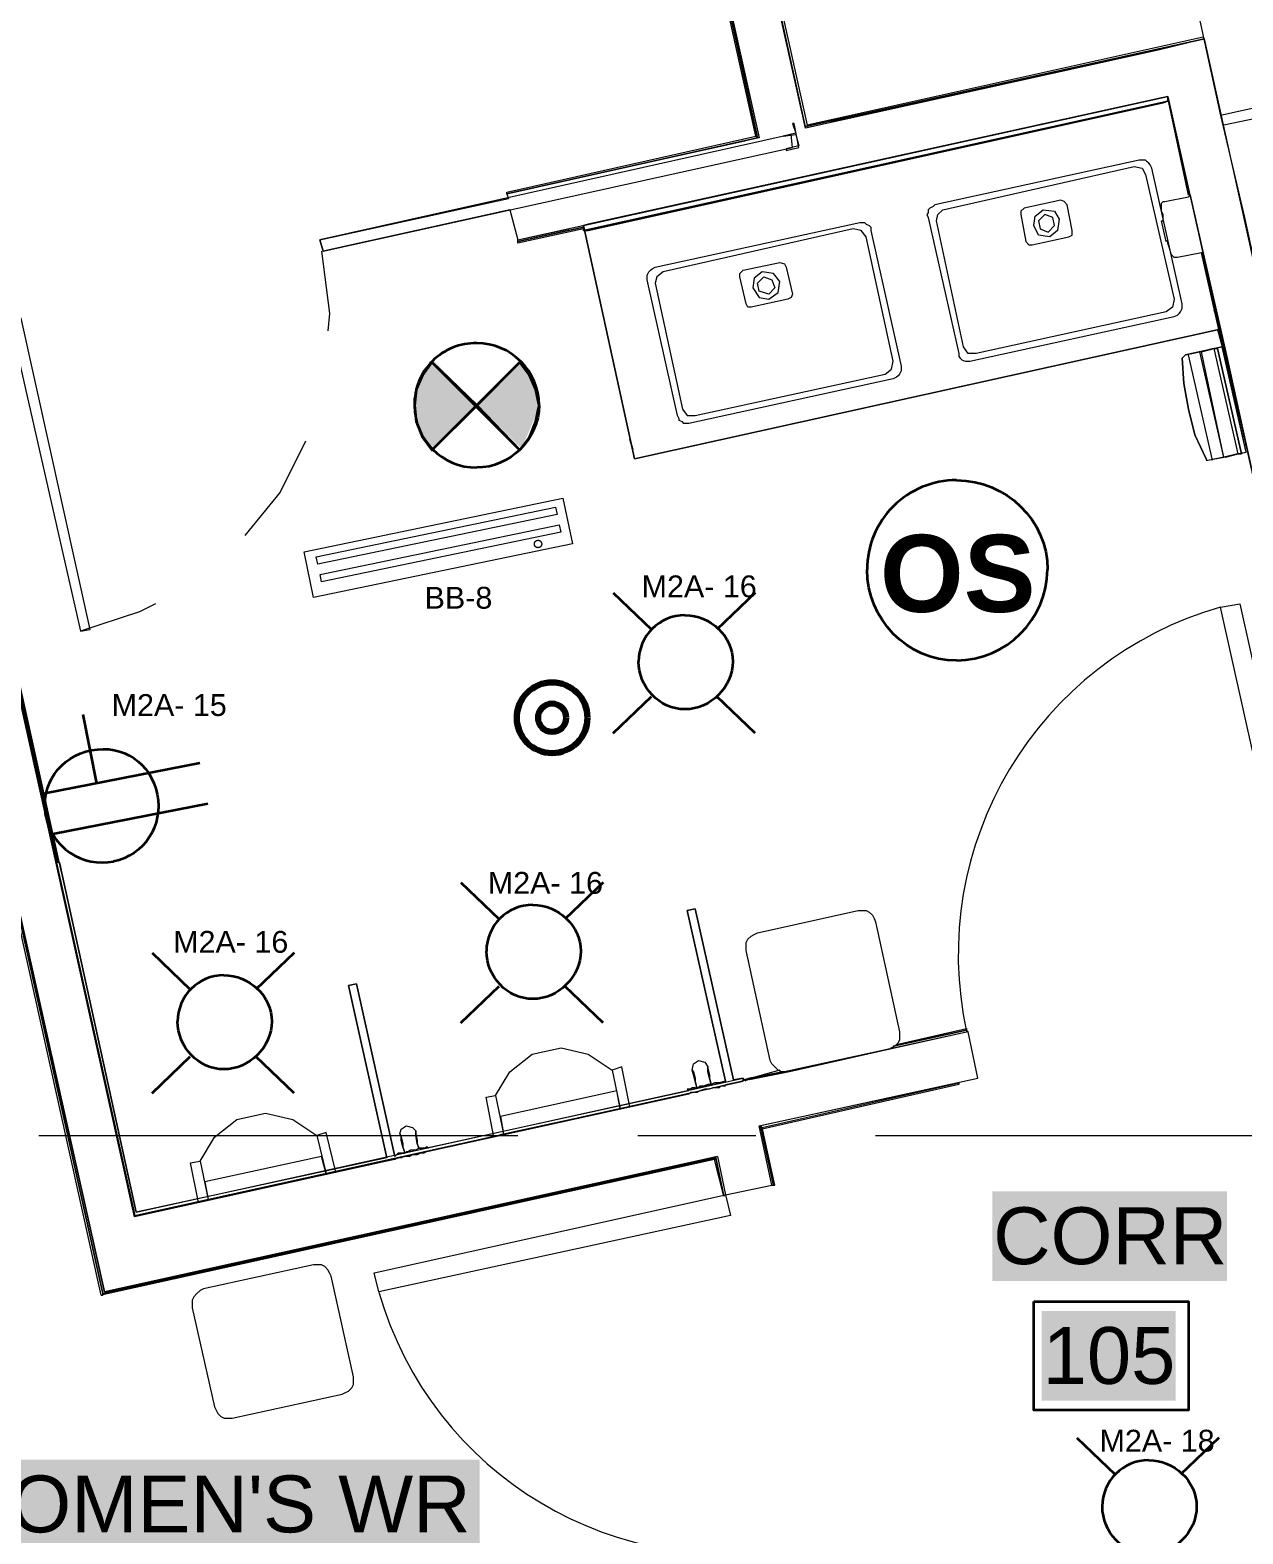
# Model space of a CAD drawing. Header units: millimetres. Extents: x 0.7 to 36.3, y 0.6 to 47.9.
# Drawn here: x 24.673 to 25.939, y 12.024 to 13.594 of the extents above; entities that cross this region are included whole.
import ezdxf

# ---------------------------------------------------------------- set-up
doc = ezdxf.new("R2010")
doc.units = ezdxf.units.MM
doc.header["$LTSCALE"] = 0.007
doc.linetypes.add('DASHEDX2', pattern=[38.1, 25.4, -12.7])
doc.linetypes.add('HIDDEN', pattern=[9.525, 6.35, -3.175])
doc.layers.add('Dotted', color=1, linetype='HIDDEN', lineweight=30, true_color=0xff0000)
for name, color, linetype in [('PDF2_Geometry', 7, 'Continuous'), ('PDF2_Text', 100, 'DASHEDX2'), ('PDF_Text', 7, 'Continuous')]:
    doc.layers.add(name, color=color, linetype=linetype)
for name, color, linetype, true_color in [('PDF2_Solid Fills', 7, 'Continuous', 0x7f7f7f), ('PDF_Geometry', 7, 'Continuous', 0x777777), ('PDF_Solid Fills', 7, 'Continuous', 0xffffff)]:
    doc.layers.add(name, color=color, linetype=linetype, true_color=true_color)
doc.styles.add('PDF Arial', font='arial.ttf')
doc.styles.add('PDF ArialRoundedMT Bold', font='arialbd.ttf')

msp = doc.modelspace()

# ---------------------------------------------------------------- hatches: boundary and pattern name
at = {"layer": 'PDF2_Solid Fills', "transparency": 33554559}
for points in [[(25.1393, 13.2034), (25.096, 13.2468), (25.0926, 13.2468), (25.076, 13.2201), (25.0743, 13.2034), (25.0826, 13.1684), (25.0943, 13.1584)], [(25.201, 13.2234), (25.186, 13.2468), (25.1826, 13.2468), (25.1393, 13.2034), (25.186, 13.1568), (25.2026, 13.1951)]]:
    msp.add_hatch(color=256, dxfattribs=at).paths.add_polyline_path(points)

# ---------------------------------------------------------------- linework, layer by layer
at = {"layer": 'Dotted', "color": 0, "linetype": 'Continuous', "lineweight": 5}
for points in [[(24.9592, 13.0489), (25.2292, 13.1051), (25.2392, 13.0572), (24.9691, 13.0011)], [(24.9719, 13.0438), (25.2216, 13.0957), (25.2232, 13.0879), (24.9736, 13.036)], [(24.9758, 13.0253), (25.2254, 13.0772), (25.2271, 13.0694), (24.9774, 13.0175)]]:
    msp.add_lwpolyline(points, close=True, dxfattribs=at)
at = {"layer": 'Dotted', "color": 0, "linetype": 'HIDDEN', "lineweight": 5}
msp.add_circle((25.2033, 13.0571), 0.00385, dxfattribs=at)
at = {"layer": 'Dotted', "color": 0, "linetype": 'Continuous', "lineweight": 200}
for radius in [0.0369, 0.0147]:
    msp.add_circle((25.218, 12.8757), radius, dxfattribs=at)
at = {"layer": 'PDF2_Geometry', "lineweight": 35}
msp.add_lwpolyline([(25.2043, 13.2018, 0.413494), (25.1393, 13.2668, 0.423077), (25.0743, 13.2018, 0.413494), (25.1393, 13.1368)], format="xyb", dxfattribs=at)
for points in [[(25.1393, 13.2018), (25.0926, 13.2468), (25.0826, 13.2334), (25.076, 13.2184), (25.0743, 13.2018), (25.076, 13.1851), (25.0826, 13.1684), (25.0926, 13.1551)], [(25.1393, 13.2018), (25.1843, 13.1551), (25.1943, 13.1684), (25.201, 13.1851), (25.2043, 13.2018), (25.201, 13.2184), (25.1943, 13.2334), (25.1843, 13.2468)]]:
    msp.add_lwpolyline(points, close=True, dxfattribs=at)
for points in [[(25.1843, 13.1551), (25.0926, 13.2468)], [(25.0926, 13.1551), (25.1843, 13.2468)], [(24.7282, 12.8791), (24.7424, 12.8071)], [(24.8503, 12.8283), (24.6884, 12.7965)], [(24.8587, 12.7858), (24.6968, 12.754)]]:
    msp.add_lwpolyline(points, dxfattribs=at)
for centre, radius, start, end in [((25.6399, 13.0305), 0.0932, 89.9056, 180.0944), ((25.639, 13.0314), 0.096, 270.6194, 359.3806), ((24.7483, 12.7842), 0.0597, 190.8792, 281.3587)]:
    msp.add_arc(centre, radius, start, end, dxfattribs=at)
for points in [[(25.2043, 13.2018), (25.2043, 13.1668), (25.1743, 13.1368), (25.1393, 13.1368)], [(25.6401, 13.1236), (25.6917, 13.1236), (25.7351, 13.082), (25.7351, 13.0303)], [(25.6401, 12.9353), (25.5884, 12.9353), (25.5467, 12.9787), (25.5467, 13.0303)], [(24.7373, 12.8418), (24.77, 12.8482), (24.7993, 12.8285), (24.8058, 12.7958)], [(24.6897, 12.773), (24.6832, 12.8057), (24.7046, 12.8353), (24.7373, 12.8418)], [(24.8058, 12.7958), (24.8122, 12.7631), (24.7928, 12.7321), (24.7601, 12.7257)]]:
    msp.add_open_spline(points, degree=3, dxfattribs=at)
at = {"layer": 'PDF_Geometry', "lineweight": 18}
for points in [[(25.174, 13.4061), (25.1823, 13.3745), (25.469, 13.4378), (25.8606, 13.5244), (26.0589, 12.6378), (26.0173, 12.6295), (26.0289, 12.5812), (26.0689, 12.5895), (26.1789, 12.0962), (26.2273, 12.1062), (26.1173, 12.6012), (26.5139, 12.6895), (26.7322, 11.7045), (26.7856, 11.7162), (26.5606, 12.7245), (26.4023, 13.4345), (26.7639, 13.5145), (26.7489, 13.5844), (26.3873, 13.5028), (26.2039, 14.3344)], [(26.3823, 13.2545), (26.4989, 12.7361), (26.1056, 12.6495), (25.8989, 13.5844), (25.8506, 13.5728), (25.4823, 13.4911), (25.3373, 14.1411), (25.704, 14.2228), (25.684, 14.3128), (25.264, 14.2194), (25.284, 14.1294), (25.289, 14.1311), (25.434, 13.4811), (25.1706, 13.4228), (25.1723, 13.4178)], [(24.5173, 13.3178), (24.7507, 12.2762), (24.7973, 12.2862), (25.3906, 12.4178), (25.399, 12.3778), (25.4473, 12.3878), (25.434, 12.4495), (25.6623, 12.4995), (25.6523, 12.5478), (25.4223, 12.4978), (25.374, 12.4862), (24.7823, 12.3545), (24.4307, 13.9394), (24.4623, 13.9478), (24.4423, 14.0378), (24.3507, 14.0178), (24.3707, 13.9261), (24.3823, 13.9294), (24.3823, 13.9278)]]:
    msp.add_lwpolyline(points, dxfattribs=at)
at = {"layer": 'PDF_Geometry', "lineweight": 9}
for points in [[(25.419, 14.1594), (25.704, 14.2228), (25.704, 14.2211), (25.3373, 14.1411), (25.4823, 13.4911)], [(25.8973, 13.5861), (25.484, 13.4945), (25.484, 13.4928), (25.4823, 13.4928), (25.339, 14.1411), (25.704, 14.2211), (25.3406, 14.1394), (25.484, 13.4945), (25.484, 13.4928), (25.4823, 13.4928), (25.339, 14.1428)], [(25.419, 13.4778), (25.1706, 13.4228), (25.1706, 13.4245), (25.4306, 13.4828), (25.4323, 13.4811), (25.4306, 13.4828), (25.3656, 13.7761)], [(25.3606, 13.7744), (25.3673, 13.7761), (25.434, 13.4811)], [(25.8923, 13.6111), (25.9156, 13.5045), (25.9406, 13.3978), (25.9639, 13.2911), (25.9873, 13.1845), (26.0106, 13.0778), (26.0323, 12.9845), (26.1706, 13.0911), (26.1723, 13.1695), (26.2473, 13.0728), (26.2489, 13.1511), (26.3873, 13.2578)], [(25.4823, 13.4928), (25.8989, 13.5844), (25.4823, 13.4928)], [(25.8989, 13.5844), (25.509, 13.4978)], [(26.2939, 13.5878), (25.9156, 13.5045)], [(25.8839, 13.4211), (25.8606, 13.5244), (25.8606, 13.5194), (25.8606, 13.5244), (25.8606, 13.5194), (25.8606, 13.5244), (25.8823, 13.4211), (25.8606, 13.5244), (25.2506, 13.3895), (25.304, 13.1461), (25.2506, 13.3895), (25.2556, 13.3911), (25.8539, 13.5228), (25.469, 13.4378)], [(25.8539, 13.5228), (25.8606, 13.5244), (25.8539, 13.5228)], [(25.8556, 13.5178), (25.8606, 13.5194), (25.8556, 13.5178)], [(25.8606, 13.5244), (25.8606, 13.5194), (25.8606, 13.5244)], [(25.8823, 13.4211), (25.8606, 13.5228)], [(25.9923, 13.5095), (25.9189, 13.4945)], [(25.174, 13.4061), (24.979, 13.3628), (25.469, 13.4711), (25.4673, 13.4845), (24.9757, 13.3745), (24.979, 13.3628), (24.9757, 13.3745), (25.1723, 13.4178)], [(25.1706, 13.4228), (25.4323, 13.4811), (25.1706, 13.4228)], [(24.584, 13.4445), (24.5423, 13.4361), (24.7007, 12.7245), (24.7823, 12.3578), (24.7823, 12.3562), (25.4173, 12.4962), (25.4173, 12.4995), (25.4173, 12.4978)], [(24.5457, 13.4361), (24.7057, 12.7145)], [(25.1706, 13.4228), (25.1706, 13.4228)], [(25.7473, 13.3961), (25.7456, 13.3845), (25.7373, 13.3778), (25.7256, 13.3795), (25.7206, 13.3895)], [(25.2506, 13.3861), (25.1823, 13.3711), (25.1823, 13.3728), (25.2506, 13.3878), (25.1823, 13.3728), (25.1823, 13.3745), (25.2356, 13.3861)], [(25.2506, 13.3895), (25.2506, 13.3845), (25.2506, 13.3895)], [(25.2556, 13.3845), (25.2506, 13.3845), (25.2556, 13.3845)], [(24.9773, 13.3628), (24.9856, 13.2978), (24.984, 13.2795)], [(25.8773, 13.2528), (25.8789, 13.2545), (25.8773, 13.2528), (25.8756, 13.2511), (25.8773, 13.2245), (25.8823, 13.1978), (25.8889, 13.1711), (25.9006, 13.1461), (25.9006, 13.1445), (25.9023, 13.1445), (25.9189, 13.1478), (25.9323, 13.1511), (25.9423, 13.1528), (25.9406, 13.1611), (25.9423, 13.1611), (25.9406, 13.1611), (25.9423, 13.1611), (25.9406, 13.1611), (25.9206, 13.2528), (25.8956, 13.3611)], [(25.8973, 13.3611), (25.9223, 13.2528), (25.9423, 13.1611), (26.0589, 12.6378), (26.0173, 12.6295), (26.0173, 12.6312), (26.0556, 12.6412), (26.0556, 12.6395), (26.0573, 12.6395), (26.0173, 12.6312)], [(25.389, 12.4162), (24.749, 12.2745), (24.749, 12.2728), (24.7473, 12.2728), (24.5157, 13.3178), (24.4557, 13.3045), (24.5273, 13.3211), (24.5257, 13.3328), (24.4523, 13.3178), (24.4557, 13.3045), (24.4523, 13.3178), (24.5007, 13.3278), (24.5007, 13.3295), (24.509, 13.3311), (24.5073, 13.3445), (24.509, 13.3445), (24.5107, 13.3311), (24.524, 13.3345)], [(25.4273, 13.3245), (25.434, 13.3145), (25.444, 13.3128), (25.454, 13.3195), (25.4556, 13.3311)], [(25.3906, 12.4178), (24.7507, 12.2762), (24.5173, 13.3178), (24.749, 12.2745), (24.5173, 13.3178)], [(25.9089, 13.3011), (25.9123, 13.2911), (25.9089, 13.3011)], [(24.804, 12.9945), (24.7873, 12.9861), (24.7257, 12.9661), (24.7357, 12.9678), (24.664, 13.2928), (24.6523, 13.2895), (24.7257, 12.9661)], [(25.9123, 13.2811), (25.9173, 13.2628)], [(25.9006, 13.1461), (25.8889, 13.1711), (25.8823, 13.1978), (25.8773, 13.2245), (25.8756, 13.2511)], [(25.9073, 13.1445), (25.8823, 13.2545)], [(25.9189, 13.1478), (25.8939, 13.2578)], [(25.9206, 13.1478), (25.9339, 13.1511), (25.9373, 13.1511), (25.9339, 13.1511), (25.9189, 13.1478), (25.8956, 13.2578)], [(25.9006, 13.1445), (25.9023, 13.1445), (25.9423, 13.1528), (25.9173, 13.2628), (25.9206, 13.2528)], [(25.9339, 13.1511), (25.9089, 13.2611)], [(24.9607, 13.1645), (24.934, 13.1111), (24.8973, 13.0661)], [(25.299, 13.1661), (25.3023, 13.1561), (25.299, 13.1661)], [(24.704, 12.7245), (24.784, 12.3595), (24.704, 12.7245), (24.7007, 12.7245)], [(25.5773, 12.5345), (25.6506, 12.5512), (25.6506, 12.5495), (25.6523, 12.5478), (25.569, 12.5295)], [(25.159, 12.4812), (25.174, 12.5062), (25.1973, 12.5245), (25.2273, 12.5312), (25.2556, 12.5245), (25.2806, 12.5078)], [(25.364, 12.5078), (25.3656, 12.5145), (25.3706, 12.5178), (25.3773, 12.5162), (25.3806, 12.5112), (25.3806, 12.5095), (25.3823, 12.5028), (25.3823, 12.4995), (25.384, 12.4928), (25.3823, 12.4995), (25.3806, 12.5062), (25.3806, 12.5112)], [(25.0456, 12.4162), (24.784, 12.3595), (25.4173, 12.4995), (25.4073, 12.4978)], [(25.4556, 12.5078), (25.4256, 12.4995), (25.4173, 12.4978), (25.424, 12.4995), (25.459, 12.5062), (25.424, 12.4995)], [(25.4656, 12.5062), (25.424, 12.4978), (25.424, 12.4995), (25.419, 12.4978)], [(25.4223, 12.4978), (25.419, 12.4962)], [(25.399, 12.4912), (25.394, 12.4912), (25.3923, 12.4895), (25.389, 12.4895), (25.3856, 12.4895), (25.3823, 12.4878), (25.3773, 12.4878), (25.3723, 12.4862), (25.369, 12.4845), (25.3656, 12.4845), (25.3623, 12.4845), (25.3606, 12.4828), (25.089, 12.4228), (25.0873, 12.4228), (25.084, 12.4212), (25.0806, 12.4212), (25.0773, 12.4195), (25.0723, 12.4195), (25.069, 12.4178), (25.064, 12.4178), (25.0606, 12.4162), (25.059, 12.4162), (25.0573, 12.4162), (25.054, 12.4145), (25.0456, 12.4128), (24.7823, 12.3545)], [(25.3606, 12.4862), (25.0873, 12.4262)], [(25.3673, 12.4895), (25.364, 12.4895), (25.3623, 12.4878), (25.3606, 12.4878), (25.359, 12.4878), (25.3606, 12.4878), (25.3623, 12.4878), (25.364, 12.4895), (25.3673, 12.4895), (25.369, 12.4895)], [(25.399, 12.4962), (25.3923, 12.4945)], [(25.3923, 12.4945), (25.3923, 12.4945)], [(25.3923, 12.4945), (25.3923, 12.4945)], [(25.394, 12.4912), (25.394, 12.4912)], [(25.394, 12.4912), (25.394, 12.4912)], [(25.399, 12.4928), (25.4073, 12.4945)], [(25.399, 12.4928), (25.399, 12.4928)], [(25.4073, 12.4945), (25.4073, 12.4945)], [(25.4473, 12.3878), (25.449, 12.3878), (25.4506, 12.3878), (25.4373, 12.4478), (25.6423, 12.4945), (25.6423, 12.4928), (25.4373, 12.4462), (25.4373, 12.4478), (25.6423, 12.4945), (25.4356, 12.4495), (25.4373, 12.4478)], [(24.8507, 12.4128), (24.8657, 12.4378), (24.889, 12.4562), (24.919, 12.4628), (24.9473, 12.4562), (24.9723, 12.4395)], [(24.6823, 12.4395), (25.1823, 12.4395)], [(25.059, 12.4412), (25.0606, 12.4462), (25.0656, 12.4495), (25.0723, 12.4478), (25.0756, 12.4445), (25.0756, 12.4412), (25.0773, 12.4345), (25.0773, 12.4312), (25.079, 12.4262), (25.0773, 12.4312), (25.0756, 12.4395), (25.0756, 12.4428), (25.0756, 12.4445)], [(25.3073, 12.4395), (25.4306, 12.4395)], [(25.4356, 12.4495), (25.449, 12.3878), (25.4356, 12.4495)], [(25.5556, 12.4395), (26.0556, 12.4395)], [(25.0556, 12.4195), (25.054, 12.4178)], [(25.064, 12.4212), (25.059, 12.4212), (25.0573, 12.4212), (25.0556, 12.4195), (25.0573, 12.4212), (25.059, 12.4212), (25.064, 12.4212), (25.064, 12.4228), (25.064, 12.4212), (25.059, 12.4212), (25.0573, 12.4212), (25.0556, 12.4195), (25.0573, 12.4212), (25.059, 12.4212), (25.064, 12.4212), (25.0673, 12.4228), (25.0706, 12.4245), (25.074, 12.4245), (25.0756, 12.4245), (25.0773, 12.4245)], [(25.0556, 12.4195), (25.0556, 12.4195)], [(25.0556, 12.4195), (25.0556, 12.4195)], [(25.0656, 12.4228), (25.0673, 12.4228), (25.069, 12.4228), (25.0706, 12.4245), (25.0756, 12.4245), (25.079, 12.4262), (25.084, 12.4262), (25.0856, 12.4262), (25.0873, 12.4278), (25.0856, 12.4262), (25.084, 12.4262), (25.079, 12.4262)], [(25.399, 12.3778), (25.3973, 12.3762), (25.3873, 12.4145), (25.389, 12.4145), (25.389, 12.4162), (25.3973, 12.3762)], [(25.389, 12.4162), (25.3973, 12.3762), (25.389, 12.4162)], [(25.3973, 12.3762), (25.3973, 12.3762)]]:
    msp.add_lwpolyline(points, dxfattribs=at)
for points in [[(25.4323, 13.4811), (25.3673, 13.7761)], [(25.2556, 13.3911), (25.2506, 13.3895), (25.8606, 13.5244), (25.8539, 13.5228)], [(25.2556, 13.3845), (25.2506, 13.3845), (25.8606, 13.5194), (25.8556, 13.5178), (25.2556, 13.3845), (25.8556, 13.5178), (25.8606, 13.5194), (25.2506, 13.3845)], [(25.469, 13.4378), (25.8539, 13.5228), (25.8606, 13.5244)], [(25.4756, 13.4728), (25.4623, 13.4695), (25.4623, 13.4678), (25.4756, 13.4711), (25.4706, 13.4961), (25.469, 13.4961), (25.4723, 13.4861), (25.459, 13.4828), (25.4723, 13.4845)], [(25.6423, 13.2561), (25.6423, 13.2528), (25.644, 13.2511), (25.6456, 13.2495), (25.649, 13.2478), (25.6506, 13.2478), (25.654, 13.2478), (25.8673, 13.2945), (25.8706, 13.2961), (25.8723, 13.2978), (25.8739, 13.2995), (25.8756, 13.3028), (25.8756, 13.3045), (25.8756, 13.3078), (25.8439, 13.4495), (25.8423, 13.4528), (25.8406, 13.4545), (25.8389, 13.4561), (25.8373, 13.4578), (25.8339, 13.4578), (25.8306, 13.4578), (25.6173, 13.4111), (25.6156, 13.4095), (25.6123, 13.4078), (25.6106, 13.4061), (25.6106, 13.4028), (25.609, 13.4011), (25.6106, 13.3978)], [(25.619, 13.3945), (25.6206, 13.4011), (25.6256, 13.4061), (25.8256, 13.4511), (25.8339, 13.4495), (25.8373, 13.4428), (25.8673, 13.3128), (25.8656, 13.3045), (25.8589, 13.2995), (25.6606, 13.2561), (25.6523, 13.2561), (25.6473, 13.2628)], [(24.7023, 12.7245), (24.544, 13.4361)], [(25.7106, 13.4078), (25.7073, 13.4045), (25.7073, 13.4011), (25.7123, 13.3728), (25.7156, 13.3695), (25.719, 13.3695), (25.7573, 13.3778), (25.7606, 13.3795), (25.7606, 13.3845), (25.7556, 13.4111), (25.7523, 13.4145), (25.749, 13.4161)], [(25.8706, 13.3561), (25.8689, 13.3561), (25.8673, 13.3561), (25.8656, 13.3578), (25.8639, 13.3595), (25.8623, 13.3661), (25.8606, 13.3711), (25.8606, 13.3728), (25.8606, 13.3745), (25.8589, 13.3728), (25.8539, 13.3945), (25.8556, 13.3945), (25.8556, 13.3978), (25.8556, 13.4011), (25.8539, 13.4045), (25.8539, 13.4095), (25.8539, 13.4111), (25.8539, 13.4128), (25.8556, 13.4145), (25.8573, 13.4145), (25.8823, 13.4195), (25.8839, 13.4211), (25.8973, 13.3611), (25.8956, 13.3611)], [(25.574, 13.2295), (25.3606, 13.1828), (25.359, 13.1828), (25.3556, 13.1828), (25.354, 13.1845), (25.3506, 13.1861), (25.3506, 13.1878), (25.349, 13.1911), (25.3173, 13.3328), (25.3173, 13.3361), (25.3173, 13.3378), (25.319, 13.3411), (25.3206, 13.3428), (25.3223, 13.3445), (25.3256, 13.3461), (25.539, 13.3928), (25.5406, 13.3928), (25.544, 13.3928), (25.5456, 13.3911), (25.549, 13.3895), (25.5506, 13.3878), (25.5506, 13.3845), (25.5823, 13.2428), (25.5823, 13.2395), (25.5823, 13.2378), (25.5806, 13.2345), (25.579, 13.2328), (25.5773, 13.2311)], [(25.7206, 13.3895), (25.7223, 13.3995), (25.7306, 13.4061), (25.7423, 13.4045), (25.7473, 13.3961), (25.7456, 13.3845), (25.7373, 13.3778), (25.7256, 13.3795)], [(25.7323, 13.4011), (25.7256, 13.3945), (25.7273, 13.3861), (25.7356, 13.3828), (25.7423, 13.3895), (25.7406, 13.3978)], [(25.2506, 13.3845), (25.2506, 13.3895)], [(25.2506, 13.3845), (25.2506, 13.3895)], [(25.5456, 13.3778), (25.5406, 13.3845), (25.5323, 13.3861), (25.334, 13.3411), (25.3273, 13.3361), (25.3256, 13.3295), (25.354, 13.1978), (25.359, 13.1911), (25.3673, 13.1911), (25.5656, 13.2345), (25.5723, 13.2395), (25.574, 13.2478)], [(25.8956, 13.3611), (25.9139, 13.2811), (25.304, 13.1461), (25.9139, 13.2811)], [(25.4556, 13.3511), (25.4606, 13.3495), (25.4623, 13.3461), (25.469, 13.3178), (25.4673, 13.3145), (25.464, 13.3128), (25.4256, 13.3045), (25.4223, 13.3045), (25.4206, 13.3078), (25.414, 13.3361), (25.414, 13.3395), (25.4173, 13.3428)], [(25.4556, 13.3311), (25.449, 13.3395), (25.4373, 13.3411), (25.429, 13.3345), (25.4273, 13.3245), (25.434, 13.3145), (25.444, 13.3128), (25.454, 13.3195)], [(25.439, 13.3361), (25.4473, 13.3328), (25.4506, 13.3245), (25.444, 13.3178), (25.434, 13.3211), (25.4323, 13.3295)], [(25.8939, 13.2578), (25.9073, 13.2611), (25.9173, 13.2628), (25.8789, 13.2545)], [(25.9089, 13.2611), (25.8956, 13.2578), (25.9089, 13.2611), (25.9123, 13.2611)], [(25.9123, 13.2611), (25.9373, 13.1511)], [(25.9206, 13.2528), (25.9223, 13.2528), (25.9206, 13.2528), (25.9223, 13.2528)], [(25.4073, 12.4978), (25.3673, 12.6762), (25.359, 12.6745), (25.399, 12.4962), (25.359, 12.6745), (25.3673, 12.6762)], [(25.4323, 12.6512), (25.5373, 12.6745), (25.5406, 12.6745), (25.5456, 12.6745), (25.549, 12.6728), (25.5523, 12.6695), (25.554, 12.6662), (25.5556, 12.6628), (25.5806, 12.5478), (25.5806, 12.5445), (25.5806, 12.5395), (25.579, 12.5362), (25.5756, 12.5328), (25.5723, 12.5312), (25.569, 12.5295), (25.4656, 12.5062), (25.4606, 12.5062), (25.4573, 12.5062), (25.454, 12.5078), (25.4506, 12.5112), (25.4473, 12.5145), (25.4456, 12.5178), (25.4206, 12.6328), (25.4206, 12.6362), (25.4206, 12.6412), (25.4223, 12.6445), (25.4256, 12.6478), (25.429, 12.6495)], [(25.054, 12.4178), (25.014, 12.5978), (25.0056, 12.5962), (25.0456, 12.4162), (25.0056, 12.5962), (25.014, 12.5978)], [(25.574, 12.5328), (25.6506, 12.5495)], [(25.299, 12.4695), (25.2906, 12.5112), (25.2806, 12.5078), (25.289, 12.4678)], [(25.369, 12.4895), (25.3673, 12.4962), (25.3656, 12.5028), (25.364, 12.5078), (25.3656, 12.5062), (25.3673, 12.4995), (25.3673, 12.4962)], [(25.289, 12.4678), (25.2856, 12.4862), (25.164, 12.4595), (25.1673, 12.4412)], [(25.3606, 12.4862), (25.359, 12.4878)], [(25.384, 12.4928), (25.3873, 12.4945), (25.3906, 12.4945), (25.3923, 12.4945), (25.3906, 12.4945), (25.3873, 12.4945)], [(25.1573, 12.4378), (25.149, 12.4795), (25.159, 12.4812), (25.1673, 12.4412)], [(24.9923, 12.4012), (24.9823, 12.4428), (24.9723, 12.4395), (24.9823, 12.3995)], [(25.064, 12.4228), (25.0623, 12.4278), (25.0606, 12.4345), (25.0606, 12.4395), (25.059, 12.4412), (25.0606, 12.4378), (25.0623, 12.4312), (25.0623, 12.4278)], [(25.079, 12.4262), (25.084, 12.4262), (25.0856, 12.4262), (25.0873, 12.4278), (25.0856, 12.4262), (25.084, 12.4262)], [(25.0873, 12.4278), (25.089, 12.4262)], [(24.7473, 12.2728), (24.749, 12.2728), (24.749, 12.2745), (25.389, 12.4162), (25.389, 12.4145), (25.3873, 12.4145)], [(24.849, 12.3695), (24.8407, 12.4112), (24.8507, 12.4128), (24.859, 12.3728)], [(24.9823, 12.3995), (24.9773, 12.4178), (24.8557, 12.3912), (24.859, 12.3728)], [(24.999, 12.1695), (25.0023, 12.1712), (25.0056, 12.1728), (25.009, 12.1762), (25.0106, 12.1795), (25.0106, 12.1845), (25.0106, 12.1878), (24.9873, 12.2928), (24.9856, 12.2962), (24.984, 12.2995), (24.9807, 12.3028), (24.9773, 12.3045), (24.9723, 12.3045), (24.969, 12.3045), (24.854, 12.2795), (24.8507, 12.2778), (24.8473, 12.2745), (24.844, 12.2712), (24.8423, 12.2678), (24.8423, 12.2645), (24.8423, 12.2595), (24.8657, 12.1562), (24.8673, 12.1528), (24.869, 12.1495), (24.8723, 12.1462), (24.8757, 12.1445), (24.8807, 12.1445), (24.884, 12.1445)]]:
    msp.add_lwpolyline(points, close=True, dxfattribs=at)
at = {"layer": 'PDF_Geometry', "lineweight": 35}
for points in [[(25.2816, 13.0061), (25.3216, 12.9678)], [(25.43, 13.0061), (25.39, 12.9678)], [(25.2816, 12.8595), (25.3216, 12.8978)], [(25.43, 12.8595), (25.39, 12.8978)], [(25.1228, 12.7037), (25.1628, 12.6654)], [(25.2711, 12.7037), (25.2311, 12.6654)], [(24.8004, 12.6303), (24.8404, 12.592)], [(24.9488, 12.6303), (24.9088, 12.592)], [(25.1228, 12.5571), (25.1628, 12.5954)], [(25.2711, 12.5571), (25.2311, 12.5954)], [(24.8004, 12.4837), (24.8404, 12.522)], [(24.9488, 12.4837), (24.9088, 12.522)], [(25.7656, 12.124), (25.8056, 12.0857)], [(25.9139, 12.124), (25.8739, 12.0857)]]:
    msp.add_lwpolyline(points, dxfattribs=at)
at = {"layer": 'PDF_Geometry', "lineweight": 13}
for points in [[(25.9973, 12.6245), (25.9156, 12.9911), (25.9356, 12.9945), (26.0173, 12.6295)], [(25.404, 12.3562), (25.0373, 12.2762), (25.0323, 12.2962), (25.399, 12.3778)]]:
    msp.add_lwpolyline(points, close=True, dxfattribs=at)
at = {"layer": 'PDF_Geometry', "lineweight": 9}
msp.add_lwpolyline([(25.384, 12.4928), (25.3873, 12.4945), (25.3906, 12.4945), (25.3923, 12.4945), (25.3906, 12.4945), (25.3873, 12.4945), (25.384, 12.4928), (25.3806, 12.4928), (25.3756, 12.4912), (25.374, 12.4912), (25.3723, 12.4912), (25.3706, 12.4895), (25.369, 12.4895, 0.010637), (25.3756, 12.4912), (25.379, 12.4912), (25.3806, 12.4928), (25.3823, 12.4928)], format="xyb", dxfattribs=at)
at = {"layer": 'PDF_Geometry', "color": 7, "lineweight": 35}
msp.add_lwpolyline([(25.7206, 12.2662), (25.8823, 12.2662), (25.8823, 12.1528), (25.7206, 12.1528)], close=True, dxfattribs=at)
at = {"layer": 'PDF_Geometry', "lineweight": 9}
for centre, start, end in [((26.0191, 12.6284), 105.9277, 192.335), ((25.4, 12.3797), 195.9277, 282.335)]:
    msp.add_arc(centre, 0.3772, start, end, dxfattribs=at)
at = {"layer": 'PDF_Geometry', "lineweight": 35}
for centre in [(25.3567, 12.9344), (25.1978, 12.632), (24.8755, 12.5586), (25.8406, 12.0523)]:
    msp.add_arc(centre, 0.0484, 90.0411, 179.9589, dxfattribs=at)
for points in [[(25.3566, 12.9828), (25.3833, 12.9828), (25.4066, 12.9611), (25.4066, 12.9345)], [(25.3566, 12.8845), (25.33, 12.8845), (25.3083, 12.9078), (25.3083, 12.9345)], [(25.4066, 12.9345), (25.4066, 12.9078), (25.3833, 12.8845), (25.3566, 12.8845)], [(25.1978, 12.6804), (25.2245, 12.6804), (25.2478, 12.6587), (25.2478, 12.6321)], [(25.1978, 12.5821), (25.1711, 12.5821), (25.1495, 12.6054), (25.1495, 12.6321)], [(25.2478, 12.6321), (25.2478, 12.6054), (25.2245, 12.5821), (25.1978, 12.5821)], [(24.8754, 12.607), (24.9021, 12.607), (24.9254, 12.5853), (24.9254, 12.5587)], [(24.8754, 12.5087), (24.8488, 12.5087), (24.8271, 12.532), (24.8271, 12.5587)], [(24.9254, 12.5587), (24.9254, 12.532), (24.9021, 12.5087), (24.8754, 12.5087)], [(25.8406, 12.1007), (25.8673, 12.1007), (25.8906, 12.079), (25.8906, 12.0523)], [(25.8406, 12.0023), (25.8139, 12.0023), (25.7923, 12.0257), (25.7923, 12.0523)], [(25.8906, 12.0523), (25.8906, 12.0257), (25.8673, 12.0023), (25.8406, 12.0023)]]:
    msp.add_open_spline(points, degree=3, dxfattribs=at)
at = {"layer": 'PDF_Solid Fills', "lineweight": 35, "transparency": 33554559}
for points in [[(25.6773, 12.2878), (25.9223, 12.2878), (25.6773, 12.3812), (25.9223, 12.3812)], [(25.729, 12.1628), (25.8689, 12.1628), (25.729, 12.2562), (25.8689, 12.2562)], [(24.5723, 12.0078), (25.1423, 12.0078), (24.5723, 12.1012), (25.1423, 12.1012)]]:
    msp.add_solid(points, dxfattribs=at)

# ---------------------------------------------------------------- texts
at = {"layer": 'PDF2_Text', "insert": (25.5601, 13.0258), "char_height": 0.08049, "attachment_point": 4, "style": 'PDF ArialRoundedMT Bold'}
msp.add_mtext('OS', dxfattribs=at)
at = {"layer": 'PDF_Text', "attachment_point": 4, "style": 'PDF Arial'}
for s, insert, char_height in [('M2A- 16', (25.3114, 13.0127), 0.02276), ('BB-8', (25.0849, 13.0008), 0.02276), ('M2A- 15', (24.7583, 12.8888), 0.02276), ('M2A- 16', (25.1509, 12.7032), 0.02276), ('M2A- 16', (24.8225, 12.6416), 0.02276), ('CORR', (25.6783, 12.3345), 0.05939), ('105', (25.73, 12.2095), 0.05939), ('M2A- 18', (25.7893, 12.1208), 0.02276), ("WOMEN'S WR", (24.5733, 12.0545), 0.05939)]:
    msp.add_mtext(s, dxfattribs=dict(at, insert=insert, char_height=char_height))

doc.saveas('drawing.dxf')
